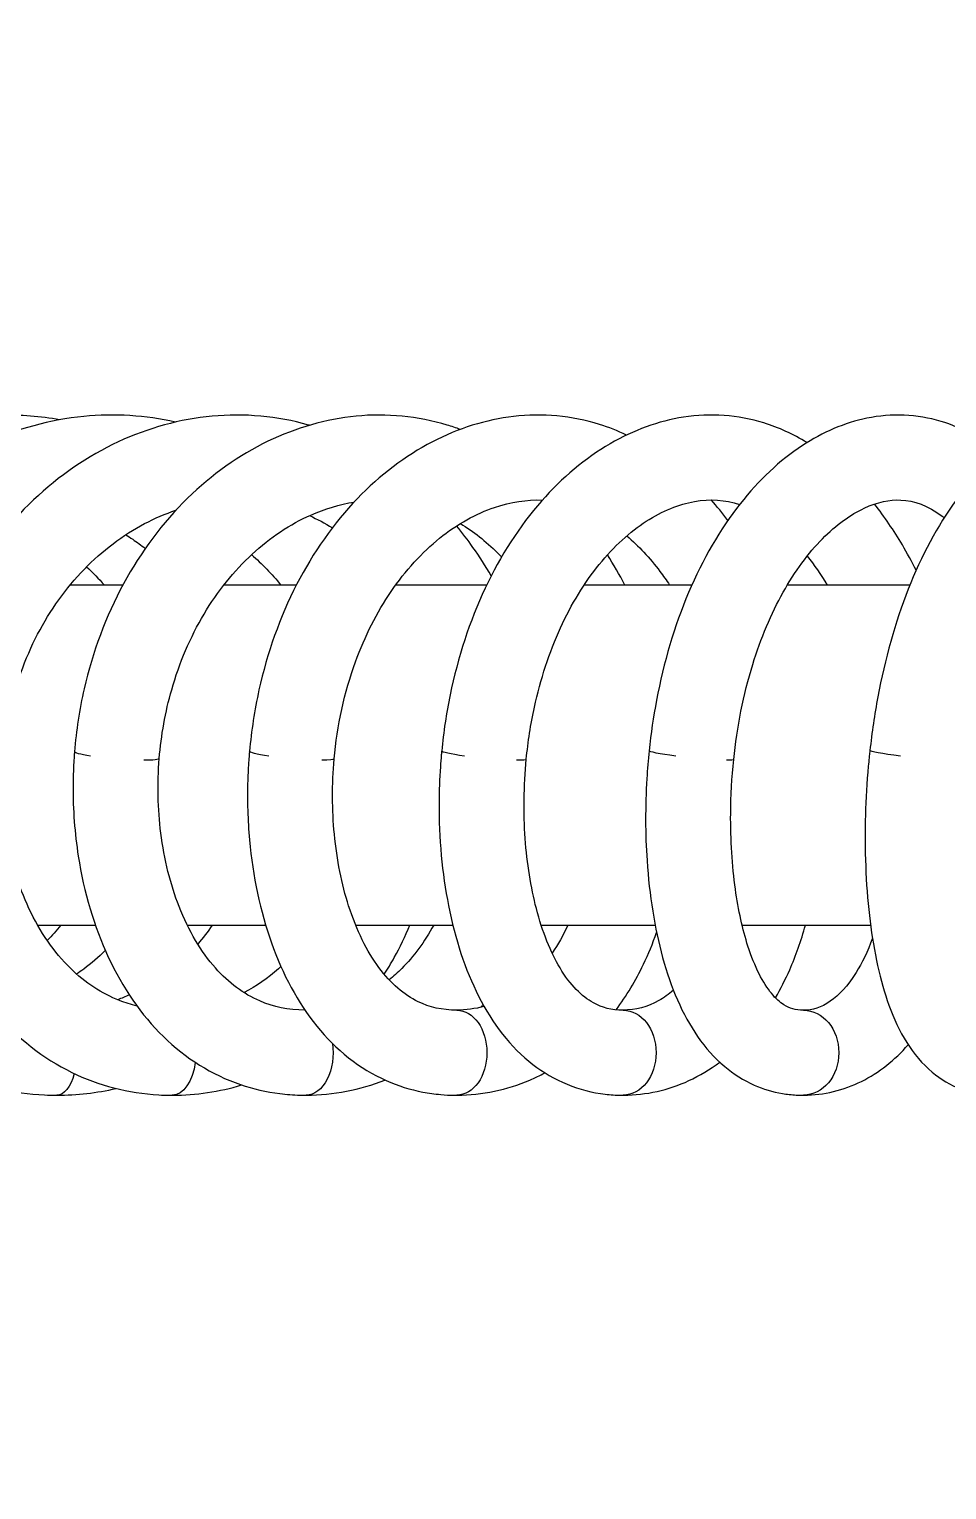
# Model space of a CAD drawing. Header units: metres. Extents: x 231 to 394, y -324 to -29.
# Drawn here: x 272.5669 to 272.5993, y -59.9782 to -59.9266 of the extents above; entities that cross this region are included whole.
import ezdxf

# ---------------------------------------------------------------- set-up
doc = ezdxf.new("R2010")
doc.units = ezdxf.units.M
doc.layers.add('A-PISO', color=30, linetype='Continuous')

msp = doc.modelspace()

# ---------------------------------------------------------------- linework, layer by layer
at = {"color": 8}
for p, q in [((272.5702369160045, -59.9462625072448), (272.5683783425608, -59.9462625072448)), ((272.5763610878864, -59.9462625072448), (272.5738020299902, -59.9462625072448)), ((272.5830753523089, -59.9462625072448), (272.579865814969, -59.9462625072448)), ((272.590314266727, -59.9462625072448), (272.5865145865349, -59.9462625072448)), ((272.5980071985589, -59.9462625072448), (272.5936832151158, -59.9462625072448)), ((272.5672307307938, -59.9582625072448), (272.5692691229992, -59.9582625072448)), ((272.5725120754874, -59.9582625072448), (272.575277475382, -59.9582625072448)), ((272.5784536713412, -59.9582625072448), (272.5818826993745, -59.9582625072448)), ((272.5849996081217, -59.9582625072448), (272.5890199730011, -59.9582625072448)), ((272.592087969815, -59.9582625072448), (272.5966193560662, -59.9582625072448))]:
    msp.add_line(p, q, dxfattribs=at)
at = {"color": 8, "extrusion": (0, 0, -1)}
for centre, major_axis, ratio, start_param, end_param in [((272.570028676151, -59.9522625072448), (-0.001495126623185465, 0.0001208154817977977), 0.0928543450252108, 5.380264116227564, 6.282488229215209), ((272.5762018132774, -59.9522625072448), (-0.001494015541050003, 0.0001338565019006167), 0.084538915300998, 5.281969341757564, 6.282532289982579), ((272.5829804305643, -59.9522625072448), (-0.001492917909141801, 0.0001455888613997557), 0.0754078827423936, 5.183820244187215, 6.283558898517574), ((272.5902991302069, -59.9522625072448), (-0.001491875765364221, 0.0001559060637657168), 0.0655493404602353, 5.085812170973936, 6.284786841633741), ((272.5980873038687, -59.9522625072448), (-0.001490928768269996, 0.0001647161435467577), 0.0550584003328775, 4.987935101093406, 6.285403198589523), ((272.570028676151, -59.9522625072448), (-0.001495126623185465, 0.0001208154817977977), 0.0928543450252108, 3.143061120078002, 4.020615761608354), ((272.5762018132774, -59.9522625072448), (-0.001494015541050003, 0.0001338565019006167), 0.084538915300998, 3.1401353776228, 3.922320987138352), ((272.5829804305643, -59.9522625072448), (-0.001492917909141801, 0.0001455888613997557), 0.0754078827423936, 3.139621487837509, 3.824171889568015), ((272.5902991302069, -59.9522625072448), (-0.001491875765364221, 0.0001559060637657168), 0.0655493404602353, 3.140450669777068, 3.726163816354711)]:
    msp.add_ellipse(centre, major_axis=major_axis, ratio=ratio, start_param=start_param, end_param=end_param, dxfattribs=at)
at = {"color": 8, "extrusion": (-2e-16, -1.777422543183396e-31, -1)}
for centre, ratio, start_param in [((272.5820222111212, -59.9627625072448), 0.7076002624886152, 0.0001332777445974), ((272.5878910087134, -59.9627625072448), 0.7735084662159232, 0.0001522494108431), ((272.5942525130658, -59.9627625072448), 0.8319541221304824, 0.0001764026940435), ((272.5767027404614, -59.9627625072448), 0.6348653709850667, 1.351306219751425), ((272.5719839171863, -59.9627625072448), 0.5560055133142933, 1.801552767447784), ((272.5679112669051, -59.9627625072448), 0.4717815026853006, 2.084978039205215)]:
    msp.add_ellipse(centre, major_axis=(-1.333066907387548e-18, 0.0015), ratio=ratio, start_param=start_param, end_param=3.141592653589794, dxfattribs=at)
at = {"color": 8}
for points, knots in [([(272.5680142073302, -59.94042974132886), (272.5673337368899, -59.94030948661799), (272.5666410633013, -59.94025356645442), (272.5647228532259, -59.94028378719605), (272.5634746396223, -59.94051575721858), (272.5611166870443, -59.94136851228843), (272.5599787132443, -59.94200421487219), (272.5579582763864, -59.94360175434162), (272.5570537292701, -59.94458875326573), (272.5556032160555, -59.94678027578947), (272.555040269696, -59.94801420775621), (272.5544157564823, -59.95023148749131), (272.554256042761, -59.9512125952999), (272.5542071581706, -59.9521876030847)], [1.672749620942316, 1.672749620942316, 1.672749620942316, 1.672749620942316, 1.888691350501314, 1.888691350501314, 2.274319193192537, 2.274319193192537, 2.664170308890615, 2.664170308890615, 3.059208579268331, 3.059208579268331, 3.455978519030865, 3.455978519030865, 3.750308020437433, 3.750308020437433, 3.750308020437433, 3.750308020437433]), ([(272.5720949391513, -59.9405135474184), (272.5710420134735, -59.94027510968372), (272.5699416442716, -59.94020660422416), (272.5676803861908, -59.9404263779521), (272.5664934927462, -59.94075167659016), (272.5642696177728, -59.94177546366576), (272.5632080403974, -59.94249310083201), (272.5613490098337, -59.94423426978835), (272.5605328167034, -59.94528531669755), (272.5592572625539, -59.94757788567767), (272.5587845976629, -59.9488505150566), (272.5583672345495, -59.95081325357096), (272.5582751257964, -59.95149324559329), (272.5582337726697, -59.95217136816646)], [1.621333146126269, 1.621333146126269, 1.621333146126269, 1.621333146126269, 1.970343877004589, 1.970343877004589, 2.352694417271254, 2.352694417271254, 2.74135052439494, 2.74135052439494, 3.136264615506328, 3.136264615506328, 3.533605230898228, 3.533605230898228, 3.738348664578298, 3.738348664578298, 3.738348664578298, 3.738348664578298]), ([(272.5768188747966, -59.94062462734377), (272.5768072602694, -59.94062127611149), (272.5767956412505, -59.9406179488787), (272.5756889169971, -59.94030343701668), (272.5745270333885, -59.94019791869125), (272.5722646246109, -59.94040752589085), (272.5711338279264, -59.94071885164157), (272.5690032165667, -59.94171051349102), (272.5679810670416, -59.94241094485584), (272.5661753034839, -59.94412113844444), (272.5653754642726, -59.94516007545651), (272.564109645481, -59.94743624137772), (272.5636317743019, -59.94870521407221), (272.5631821178312, -59.95070899448899), (272.5630762681541, -59.95143363381163), (272.5630248085005, -59.95215600024863)], [1.567082509054124, 1.567082509054124, 1.567082509054124, 1.567082509054124, 1.571138167435394, 1.571138167435394, 1.953241893562803, 1.953241893562803, 2.330266080839165, 2.330266080839165, 2.715259920863104, 2.715259920863104, 3.109213195803381, 3.109213195803381, 3.507164273857833, 3.507164273857833, 3.725310744272156, 3.725310744272156, 3.725310744272156, 3.725310744272156]), ([(272.5821423428221, -59.94077168880249), (272.5819916763759, -59.9407163532988), (272.581839910971, -59.9406654931108), (272.5806505034224, -59.94030537949036), (272.5795470043416, -59.9401980555626), (272.5774125580196, -59.94040461433368), (272.5763508813885, -59.94070945960361), (272.5743401330937, -59.94168079869025), (272.5733714165646, -59.9423692440025), (272.5716443795934, -59.9440582578272), (272.5708731773795, -59.94509078904351), (272.5696407150037, -59.94736005057518), (272.5691690693649, -59.94862941271081), (272.5687075716593, -59.95065409219745), (272.5685940631604, -59.95139921791208), (272.5685340555393, -59.95214183005837)], [1.508047338445493, 1.508047338445493, 1.508047338445493, 1.508047338445493, 1.563900374743014, 1.563900374743014, 1.943205523202983, 1.943205523202983, 2.31306982950891, 2.31306982950891, 2.693533079583519, 2.693533079583519, 3.086932006137475, 3.086932006137475, 3.485888453998801, 3.485888453998801, 3.710194370652346, 3.710194370652346, 3.710194370652346, 3.710194370652346]), ([(272.5880143779032, -59.94096846396609), (272.587701694819, -59.94082164850374), (272.5873820921175, -59.9406965741934), (272.5860820751399, -59.94029077836314), (272.5850413140261, -59.94019526559335), (272.5830514081864, -59.9404253263554), (272.5820721833717, -59.94073456531254), (272.5802070025608, -59.94170371572744), (272.5793050159407, -59.94238932980611), (272.5776821849356, -59.94407535452235), (272.5769524933488, -59.94511213794787), (272.5757813747633, -59.94739005526312), (272.5753305023278, -59.9486640727314), (272.5748850174342, -59.95067611592909), (272.5747733980359, -59.95140364785875), (272.5747084288273, -59.95212879042528)], [1.443137090585346, 1.443137090585346, 1.443137090585346, 1.443137090585346, 1.568153432071239, 1.568153432071239, 1.944087955425868, 1.944087955425868, 2.304368518767148, 2.304368518767148, 2.679947470955728, 2.679947470955728, 3.073970647572509, 3.073970647572509, 3.473846586790136, 3.473846586790136, 3.692915125056984, 3.692915125056984, 3.692915125056984, 3.692915125056984]), ([(272.5943791308534, -59.94123643124665), (272.5938923090962, -59.94094028254152), (272.5933801080966, -59.94070484717307), (272.5919408404906, -59.94026134427961), (272.590967808474, -59.94019344568405), (272.5891389368035, -59.94047478677913), (272.5882553802935, -59.94079839230975), (272.5865583932318, -59.94178218351951), (272.5857340386622, -59.94247464215152), (272.5842370445731, -59.94417851514677), (272.5835605489521, -59.94523104209862), (272.5824749597554, -59.94753606231576), (272.5820571135816, -59.94882216479549), (272.581652901166, -59.95078569240113), (272.581553009484, -59.95145227348811), (272.5814881912391, -59.9521169421006)], [1.370382855112245, 1.370382855112245, 1.370382855112245, 1.370382855112245, 1.585186124134511, 1.585186124134511, 1.956215530953575, 1.956215530953575, 2.303781918472745, 2.303781918472745, 2.67494153347147, 2.67494153347147, 3.070895442810337, 3.070895442810337, 3.472475504899826, 3.472475504899826, 3.673309095961275, 3.673309095961275, 3.673309095961275, 3.673309095961275]), ([(272.6011760291831, -59.94161253480961), (272.6005458486544, -59.94110127301718), (272.5998464043976, -59.94071016391354), (272.5982621611494, -59.94023327226997), (272.5973592530144, -59.94019806144082), (272.5957058794722, -59.94053696229393), (272.5949302520554, -59.94087211950671), (272.593416841925, -59.94186419937409), (272.5926737520714, -59.94256507334021), (272.5913115530608, -59.9442914609418), (272.590693395831, -59.9453625453294), (272.5897010632802, -59.94770079101858), (272.5893188238503, -59.94900209543513), (272.5889571001322, -59.95091194644219), (272.5888701456428, -59.9515099599495), (272.5888078051584, -59.95210650040605)], [1.285875900715615, 1.285875900715615, 1.285875900715615, 1.285875900715615, 1.604879902398675, 1.604879902398675, 1.969379792717415, 1.969379792717415, 2.299927708011602, 2.299927708011602, 2.667763829354475, 2.667763829354475, 3.066938906012575, 3.066938906012575, 3.470997522776501, 3.470997522776501, 3.65127254809956, 3.65127254809956, 3.65127254809956, 3.65127254809956]), ([(272.6083370294718, -59.94216936904073), (272.6076750821762, -59.94141174021256), (272.6068839771481, -59.94081381543641), (272.6052077480659, -59.94023183579088), (272.6043500795397, -59.94019442567799), (272.6028642195552, -59.94054464217672), (272.6022063973017, -59.9408592702035), (272.6008853412893, -59.9417927014359), (272.6002226149246, -59.9424710267851), (272.5989835179587, -59.94416533008217), (272.598411992865, -59.94523617004803), (272.5974864300567, -59.94757868493222), (272.5971235826542, -59.94888424610118), (272.5967592404158, -59.95083406909302), (272.5966663384566, -59.95146680184827), (272.5965966445444, -59.95209763658448)], [1.180470601640332, 1.180470601640332, 1.180470601640332, 1.180470601640332, 1.592913228804023, 1.592913228804023, 1.957296968095464, 1.957296968095464, 2.263021448095086, 2.263021448095086, 2.625022960631839, 2.625022960631839, 3.029169720969368, 3.029169720969368, 3.436031602867962, 3.436031602867962, 3.626692352106573, 3.626692352106573, 3.626692352106573, 3.626692352106573]), ([(272.5715240269777, -59.95238354604046), (272.5715899430936, -59.95156781590455), (272.5717367509417, -59.95074261785062), (272.5722311986376, -59.94901023388883), (272.5726210005107, -59.94809688263617), (272.5735814017521, -59.94648334036703), (272.5741625212473, -59.94576089136478), (272.5754384511633, -59.94458173382968), (272.5761492489074, -59.94411164270608), (272.5773733781275, -59.94356872693186), (272.5778889469098, -59.94341503859005), (272.5783990443073, -59.94333234610811)], [0, 0, 0, 0, 0.246834566296372, 0.246834566296372, 0.5424971345533002, 0.5424971345533002, 0.8357863644853575, 0.8357863644853575, 1.130827429313928, 1.130827429313928, 1.337286263399567, 1.337286263399567, 1.337286263399567, 1.337286263399567]), ([(272.5776960382622, -59.95239619697688), (272.5778001185365, -59.95123452469243), (272.5780552968428, -59.95004780851393), (272.5787754245741, -59.94807137905521), (272.5792060379341, -59.94722284096538), (272.5802099400355, -59.94575091145369), (272.5807974471752, -59.94510947837598), (272.5820375156542, -59.94410966826455), (272.5827051471728, -59.94374047599375), (272.5839271652457, -59.94332724169727), (272.5844941961058, -59.94324321402987), (272.5850413469175, -59.94326321672882)], [0, 0, 0, 0, 0.3514199350179072, 0.3514199350179072, 0.6437202599930552, 0.6437202599930552, 0.937240004088798, 0.937240004088798, 1.232542927399672, 1.232542927399672, 1.491878088346331, 1.491878088346331, 1.491878088346331, 1.491878088346331]), ([(272.5844732759531, -59.95240786501434), (272.5845331768134, -59.95179362170538), (272.5846287855676, -59.95117536186035), (272.5849722819166, -59.94959386998956), (272.5852851597797, -59.94863491610685), (272.5860623484334, -59.94693607254188), (272.5865320563353, -59.9461695549023), (272.5875612349193, -59.94490146520542), (272.5881344746173, -59.94438183094081), (272.5892810735448, -59.94363866817801), (272.5898644704828, -59.94340819072579), (272.5909592595387, -59.94321604226261), (272.5914812449083, -59.94325007829681), (272.5920014503354, -59.94341718648896)], [0, 0, 0, 0, 0.1857737903597736, 0.1857737903597736, 0.4872206394229494, 0.4872206394229494, 0.7812331621957816, 0.7812331621957816, 1.074049632195704, 1.074049632195704, 1.36901303112955, 1.36901303112955, 1.672030764033429, 1.672030764033429, 1.672030764033429, 1.672030764033429]), ([(272.5917906772299, -59.95241826605799), (272.5919093641875, -59.95128254342465), (272.5921361208629, -59.95012466341849), (272.5927469934379, -59.94814419170344), (272.5931145826776, -59.94727148072933), (272.59394972215, -59.94577715067479), (272.5944267141694, -59.9451327649442), (272.5954068704282, -59.94413547339389), (272.5959238951988, -59.94376807628045), (272.5968688723153, -59.94332776690267), (272.5972957699941, -59.94324539505545), (272.5981583407101, -59.94328287356518), (272.598635660781, -59.94345076687551), (272.5991677504119, -59.94384786480637), (272.5991927300357, -59.94386698733184), (272.5992177655322, -59.94388663593637)], [0, 0, 0, 0, 0.3434275681167267, 0.3434275681167267, 0.6416994827696306, 0.6416994827696306, 0.9349632304946888, 0.9349632304946888, 1.226192189975585, 1.226192189975585, 1.517675004028528, 1.517675004028528, 1.870552497711514, 1.870552497711514, 1.887887330094186, 1.887887330094186, 1.887887330094186, 1.887887330094186]), ([(272.5660164388113, -59.95236989703292), (272.5660541012929, -59.9518412098997), (272.5661284126502, -59.95130952558799), (272.5664446286483, -59.94981821061725), (272.5667829302786, -59.94886337613884), (272.5676745125813, -59.94715021994177), (272.568235335856, -59.94636716957145), (272.5695106531216, -59.94504838976169), (272.5702422235505, -59.94449752925989), (272.5713657630344, -59.94390548288853), (272.5717376494686, -59.94374638125881), (272.5721138509432, -59.9436199089469)], [0, 0, 0, 0, 0.1600359651229029, 0.1600359651229029, 0.4573415457126693, 0.4573415457126693, 0.7502540108569264, 0.7502540108569264, 1.045287930986235, 1.045287930986235, 1.184931631204284, 1.184931631204284, 1.184931631204284, 1.184931631204284]), ([(272.5982289015413, -59.94574130165787), (272.5980735028065, -59.9454332529733), (272.5979106687791, -59.9451344657552), (272.5974381302536, -59.94433352908717), (272.5971096757852, -59.94384929769324), (272.59675799455, -59.94340275295308)], [0.672605111458796, 0.672605111458796, 0.672605111458796, 0.672605111458796, 0.782588125161434, 0.782588125161434, 0.9789212687802038, 0.9789212687802038, 0.9789212687802038, 0.9789212687802038]), ([(272.5832366343266, -59.94593790372565), (272.5830343652825, -59.9455904458882), (272.5828189832309, -59.94525406840205), (272.5824087257843, -59.94467200728933), (272.582216816276, -59.94441976733303), (272.5820167407564, -59.94417598626242)], [0.65414947144401, 0.65414947144401, 0.65414947144401, 0.65414947144401, 0.7765934316558659, 0.7765934316558659, 0.8751080634158558, 0.8751080634158558, 0.8751080634158558, 0.8751080634158558]), ([(272.5821500980907, -59.94409205992022), (272.582603865817, -59.94436974602526), (272.5830436118521, -59.94471592839841), (272.5835042435345, -59.94517034340315), (272.5835531109237, -59.94521979886298), (272.5836016543032, -59.94527017239461)], [1.867338501208936, 1.867338501208936, 1.867338501208936, 1.867338501208936, 2.071209563801063, 2.071209563801063, 2.095571038879653, 2.095571038879653, 2.095571038879653, 2.095571038879653]), ([(272.5703421988093, -59.94448751705326), (272.5704248250204, -59.94453934533941), (272.5705066216033, -59.94459267887555), (272.5707378200913, -59.94474930154729), (272.5708858129904, -59.9448567294728), (272.5710311189056, -59.94496937142028)], [1.916476209074085, 1.916476209074085, 1.916476209074085, 1.916476209074085, 1.947664094809091, 1.947664094809091, 2.00560121581255, 2.00560121581255, 2.00560121581255, 2.00560121581255]), ([(272.5880221518179, -59.94452617810291), (272.5884306825499, -59.94487835272681), (272.5888250521046, -59.9453022910366), (272.5893055737937, -59.9459371912453), (272.5894190616951, -59.94609690426634), (272.5895297945672, -59.9462625072448)], [1.981958409762878, 1.981958409762878, 1.981958409762878, 1.981958409762878, 2.193376957280428, 2.193376957280428, 2.260516510137497, 2.260516510137497, 2.260516510137497, 2.260516510137497]), ([(272.5685335150853, -59.95214228989687), (272.5685310140091, -59.9521732245874), (272.5685286188459, -59.95220404536769), (272.5685193305148, -59.95232801243203), (272.5685131777623, -59.95242110850146), (272.5684918389711, -59.95279350467974), (272.5684832151912, -59.95307276556731), (272.5684779007893, -59.95418935939676), (272.5685406872032, -59.95502368013558), (272.5688643650153, -59.95709681585943), (272.5692247580669, -59.95831539901936), (272.5702280527934, -59.96046541244326), (272.5708844296945, -59.96142754397024), (272.5724484154235, -59.96295542747863), (272.5733797088922, -59.9635443873877), (272.5748365490421, -59.96404111760057), (272.5753041655898, -59.96414828239227), (272.5760143316086, -59.96423682857179), (272.5762502189958, -59.96425465838956), (272.5765325189737, -59.96426252906225), (272.5765771378271, -59.96426337871677), (272.5766385810951, -59.96426400849297), (272.576655347794, -59.96426412518185), (272.5766784149122, -59.96426420996899), (272.5766847072645, -59.9642642253549), (272.5766933610599, -59.96426423587408), (272.5766957213712, -59.96426423765514), (272.5766989670536, -59.9642642386085), (272.5766998522657, -59.96426423871555), (272.5767007375039, -59.96426423866965)], [4.94373031833e-05, 4.94373031833e-05, 4.94373031833e-05, 4.94373031833e-05, 0.009375465306504998, 0.009375465306504998, 0.0374932469146907, 0.0374932469146907, 0.1218894546653762, 0.1218894546653762, 0.3762590628322485, 0.3762590628322485, 0.7783475343279208, 0.7783475343279208, 1.180608876229542, 1.180608876229542, 1.577361554018667, 1.577361554018667, 1.754178721710053, 1.754178721710053, 1.84053667903359, 1.84053667903359, 1.85671646670857, 1.85671646670857, 1.862783743086698, 1.862783743086698, 1.865058964137078, 1.865058964137078, 1.865912171630664, 1.865912171630664, 1.866232124419656, 1.866232124419656, 1.866232124419656, 1.866232124419656]), ([(272.5747077950494, -59.9521305526943), (272.5747054974386, -59.95215627833712), (272.5747032564421, -59.95218193407675), (272.5746943685804, -59.95228642711378), (272.574688203408, -59.95236523152898), (272.5746656809525, -59.95268045720017), (272.5746536096682, -59.95291685612671), (272.5746243463965, -59.95386217093859), (272.5746457460039, -59.9545693276678), (272.5748247656583, -59.95653853520621), (272.5750874261563, -59.95777795250629), (272.5758751231801, -59.95999229530417), (272.5764112362254, -59.96099780421802), (272.577752284313, -59.96265542525943), (272.5785914336976, -59.96333069029686), (272.5799459646103, -59.96393065537905), (272.5803789346225, -59.9640661319242), (272.5810312089069, -59.96419186009751), (272.581242401054, -59.96422123584535), (272.5816153753853, -59.96425382335693), (272.5817764652867, -59.96426176470954), (272.5819536380894, -59.96426393377732), (272.5819688270781, -59.96426406736566), (272.5819954224038, -59.96426420981495), (272.582006825145, -59.96426424150896), (272.5820187672399, -59.96426424398938), (272.5820193019698, -59.96426424403602), (272.5820198868417, -59.96426424401654), (272.5820199369737, -59.96426424401431), (272.582020019524, -59.9642642440097), (272.5820200519422, -59.96426424400765), (272.5820200843605, -59.96426424400536)], [0.0001765230502134, 0.0001765230502134, 0.0001765230502134, 0.0001765230502134, 0.0079380536352334, 0.0079380536352334, 0.0317438104846798, 0.0317438104846798, 0.103187304755731, 0.103187304755731, 0.3182375257609466, 0.3182375257609466, 0.7186745129261592, 0.7186745129261592, 1.120632425053487, 1.120632425053487, 1.525750673118329, 1.525750673118329, 1.702319623494215, 1.702319623494215, 1.785117645379069, 1.785117645379069, 1.847194318391783, 1.847194318391783, 1.853011537192303, 1.853011537192303, 1.857374444201705, 1.857374444201705, 1.857578955042895, 1.857578955042895, 1.857598127934168, 1.857598127934168, 1.85761052619704, 1.85761052619704, 1.85761052619704, 1.85761052619704]), ([(272.5814875692483, -59.95211905750291), (272.5814830939049, -59.95216504375215), (272.5814787788087, -59.95221097917533), (272.5814619858897, -59.95239691697711), (272.5814508558724, -59.95253689781067), (272.5814123150483, -59.95309680662839), (272.5813969395077, -59.95351648228376), (272.5813880969778, -59.95519311723088), (272.5815036392509, -59.95643692258668), (272.5819622661219, -59.95874572271147), (272.5823166905457, -59.95983289102497), (272.5832809199738, -59.9617356620339), (272.5839177050376, -59.96257179471086), (272.5854413456796, -59.96374848212708), (272.5863365297079, -59.96412081925194), (272.5874482943241, -59.96425009991518), (272.5876378443065, -59.96426190072319), (272.5878463806047, -59.96426412175834), (272.5878642546818, -59.96426422645398), (272.5878838162495, -59.96426424767954), (272.5878854930419, -59.96426424874927), (272.5878874843464, -59.96426424912969), (272.5878877987662, -59.96426424916341), (272.5878882214237, -59.96426424917333), (272.5878883296584, -59.96426424917275), (272.587888492011, -59.96426424916719), (272.5878885461287, -59.96426424916456), (272.5878886273053, -59.96426424915945), (272.5878886543642, -59.96426424915754), (272.5878886814231, -59.96426424915545)], [0.0002108634241278, 0.0002108634241278, 0.0002108634241278, 0.0002108634241278, 0.0140982768651141, 0.0140982768651141, 0.0563936501164063, 0.0563936501164063, 0.1834298582898022, 0.1834298582898022, 0.5687186754794304, 0.5687186754794304, 0.965559023423244, 0.965559023423244, 1.377015005225274, 1.377015005225274, 1.759890729887206, 1.759890729887206, 1.837601510374769, 1.837601510374769, 1.844881613803774, 1.844881613803774, 1.84556411932998, 1.84556411932998, 1.845692089109485, 1.845692089109485, 1.845736140313553, 1.845736140313553, 1.845758165915587, 1.845758165915587, 1.845769178716604, 1.845769178716604, 1.845769178716604, 1.845769178716604]), ([(272.5888072914722, -59.95210825445916), (272.5887731738965, -59.95243470721773), (272.5887462650086, -59.95276141151242), (272.5886661226824, -59.95407101542221), (272.5886699181334, -59.95505214970833), (272.5888150784635, -59.9572071248064), (272.5890000254963, -59.95837128304241), (272.5895754714902, -59.96046351861756), (272.5899762721941, -59.96141222721616), (272.590794056034, -59.96259060196774), (272.5911110104414, -59.96294883486023), (272.5917873657726, -59.96351543796879), (272.5921397384595, -59.96373876486945), (272.5928327582303, -59.9640446486133), (272.5931677124136, -59.96414485190153), (272.5936711036856, -59.96423027802837), (272.5938354673296, -59.96424845402012), (272.594062414089, -59.96426086997097), (272.594124407649, -59.96426297514326), (272.5941981279765, -59.96426398257213), (272.5942097704689, -59.96426409746761), (272.594230150278, -59.96426422153528), (272.5942388862691, -59.96426424995771), (272.5942480335361, -59.96426425387475), (272.5942484431183, -59.96426425399591), (272.5942492078491, -59.96426425412088), (272.5942495629968, -59.96426425413816), (272.5942499625411, -59.96426425411174), (272.5942500069349, -59.96426425410817), (272.5942500513289, -59.96426425410395)], [0.0001726778359314, 0.0001726778359314, 0.0001726778359314, 0.0001726778359314, 0.0988164449734181, 0.0988164449734181, 0.3972437819971837, 0.3972437819971837, 0.7883802152480588, 0.7883802152480588, 1.191804715160416, 1.191804715160416, 1.398232366526722, 1.398232366526722, 1.577835637037599, 1.577835637037599, 1.728752880050534, 1.728752880050534, 1.800775707148588, 1.800775707148588, 1.82776686554487, 1.82776686554487, 1.832827234118063, 1.832827234118063, 1.836622505000006, 1.836622505000006, 1.836800407994004, 1.836800407994004, 1.836954664601663, 1.836954664601663, 1.836973946677558, 1.836973946677558, 1.836973946677558, 1.836973946677558]), ([(272.5965963498965, -59.95209814532072), (272.5965892674841, -59.95216206369496), (272.5965824620809, -59.95222590334808), (272.5965560320849, -59.95248179958917), (272.5965382810994, -59.95267381447583), (272.5964752960404, -59.95344174072472), (272.5964461329161, -59.95401661766019), (272.5964081865526, -59.95582328882791), (272.5964663357651, -59.95703393651655), (272.5967378332085, -59.95922087948767), (272.596954283182, -59.9602220842665), (272.5976123008567, -59.9620313614439), (272.5980881795875, -59.96285697138946), (272.5990970204966, -59.96369983858357), (272.5994401272145, -59.96390458584761), (272.6000402280362, -59.96412916854822), (272.6002802857151, -59.96419026257983), (272.6006327170739, -59.9642413051567), (272.6007431106684, -59.96425200133437), (272.600899544954, -59.96426004479599), (272.6009455045943, -59.96426154289674), (272.6010086973509, -59.96426244128204), (272.6010259316018, -59.96426256755663), (272.6010435687901, -59.96426257637496), (272.6010439726909, -59.96426257651228), (272.601044712655, -59.96426257664547), (272.6010450487172, -59.96426257666123), (272.6010454277287, -59.96426257662857), (272.6010454706732, -59.96426257662414), (272.6010455136178, -59.96426257661898)], [3.92446859102e-05, 3.92446859102e-05, 3.92446859102e-05, 3.92446859102e-05, 0.0193450315544079, 0.0193450315544079, 0.0773884114755085, 0.0773884114755085, 0.2519389436074934, 0.2519389436074934, 0.6366991112446339, 0.6366991112446339, 1.024378099284974, 1.024378099284974, 1.450161333733168, 1.450161333733168, 1.631231663035899, 1.631231663035899, 1.742907050171529, 1.742907050171529, 1.793353366170499, 1.793353366170499, 1.81431797329481, 1.81431797329481, 1.822179209773404, 1.822179209773404, 1.822363455699008, 1.822363455699008, 1.822516756812689, 1.822516756812689, 1.822536346450618, 1.822536346450618, 1.822536346450618, 1.822536346450618]), ([(272.5582334068852, -59.95217268651193), (272.5581395966781, -59.95371127190526), (272.5583098911681, -59.95527685920736), (272.5590629197992, -59.9579241870245), (272.5595897038596, -59.95907726941209), (272.5609403227241, -59.96108609334743), (272.5617853772842, -59.96196731959682), (272.5636765486472, -59.96330027095774), (272.5647426414587, -59.96378012447337), (272.5663858902281, -59.96415603076321), (272.5669274417279, -59.96422928725278), (272.5676113455553, -59.96426054662929), (272.5677471784616, -59.96426382391322), (272.5678898183016, -59.9642642095008), (272.5678962049139, -59.96426422037624), (272.5679047544141, -59.96426422638477), (272.5679069164386, -59.96426422717258), (272.5679092137081, -59.96426422723236), (272.567909348842, -59.96426422723301), (272.5679095515436, -59.96426422722971), (272.5679096191109, -59.96426422722789), (272.5679096866783, -59.96426422722537)], [0.0001651415692129, 0.0001651415692129, 0.0001651415692129, 0.0001651415692129, 0.4645104966118824, 0.4645104966118824, 0.8603063384343945, 0.8603063384343945, 1.259096790453914, 1.259096790453914, 1.647337113208257, 1.647337113208257, 1.829692842253189, 1.829692842253189, 1.874651910985264, 1.874651910985264, 1.876758939920516, 1.876758939920516, 1.877472074748992, 1.877472074748992, 1.877516645673479, 1.877516645673479, 1.877538931135723, 1.877538931135723, 1.877538931135723, 1.877538931135723]), ([(272.5630243476795, -59.95215588819425), (272.5630199648682, -59.95221726260853), (272.5630159985346, -59.95227846689249), (272.5630016045783, -59.95252362393622), (272.5629942630356, -59.9527075097168), (272.5629786170927, -59.95344304778554), (272.5629979940441, -59.95399419249834), (272.5631676029918, -59.95584975287089), (272.5634692521327, -59.95713612898209), (272.5643838304916, -59.95943996603614), (272.5650055922181, -59.96049129954054), (272.5665163240677, -59.96224172332202), (272.5674300582291, -59.96296362295081), (272.5693830394432, -59.96391987273574), (272.5704354254103, -59.96419232742424), (272.5716394856682, -59.964258372995), (272.5717661153485, -59.96426247955878), (272.5719170298187, -59.96426402428042), (272.5719408718643, -59.96426416959451), (272.5719692037285, -59.9642642251696), (272.5719736777389, -59.9642642304813), (272.5719789913123, -59.96426423267662), (272.5719798303178, -59.96426423290151), (272.5719810055751, -59.96426423304598), (272.5719813418099, -59.96426423306776), (272.5719818461669, -59.96426423307111), (272.5719820142867, -59.96426423306733), (272.5719821824074, -59.96426423305867)], [0, 0, 0, 0, 0.0185075738415315, 0.0185075738415315, 0.074036192520276, 0.074036192520276, 0.2409531332964859, 0.2409531332964859, 0.6449073292824397, 0.6449073292824397, 1.044532725055093, 1.044532725055093, 1.443912787503939, 1.443912787503939, 1.818457222223709, 1.818457222223709, 1.862248426850288, 1.862248426850288, 1.870457722166186, 1.870457722166186, 1.87199695473528, 1.87199695473528, 1.872285560774001, 1.872285560774001, 1.872401216865081, 1.872401216865081, 1.872459044910573, 1.872459044910573, 1.872459044910573, 1.872459044910573]), ([(272.5707400396697, -59.96111711583585), (272.5705291829207, -59.9610658188115), (272.5703245896586, -59.96100136629282), (272.5694936794332, -59.96067768874304), (272.5689082925609, -59.96029464719982), (272.5678177658753, -59.95922844614559), (272.567314691559, -59.95850440927611), (272.5665584136842, -59.95688449675166), (272.5662838606797, -59.95597893362812), (272.5659943333753, -59.95417801010175), (272.5659524874353, -59.95327163888296), (272.5660164121282, -59.95237152137917)], [0.1707995482056972, 0.1707995482056972, 0.1707995482056972, 0.1707995482056972, 0.2624746881531505, 0.2624746881531505, 0.555989712110168, 0.555989712110168, 0.8778922218860872, 0.8778922218860872, 1.181339401407112, 1.181339401407112, 1.453663172881235, 1.453663172881235, 1.453663172881235, 1.453663172881235]), ([(272.5766635883441, -59.96126231566592), (272.5760782467867, -59.96125740767157), (272.5755524874069, -59.96114539169702), (272.574503508596, -59.96069428673807), (272.5739742850995, -59.96030442506014), (272.5730034648648, -59.95920806061859), (272.5725589694959, -59.95846250409646), (272.5719200911091, -59.95682841940686), (272.5716975923939, -59.9559400846255), (272.5714739422578, -59.95416862590763), (272.5714520827771, -59.95327291129115), (272.5715236596544, -59.95238446212721)], [0.0057846492534486, 0.0057846492534486, 0.0057846492534486, 0.0057846492534486, 0.2650273145888819, 0.2650273145888819, 0.5718669324930679, 0.5718669324930679, 0.899805355544601, 0.899805355544601, 1.195842075913118, 1.195842075913118, 1.464721155562485, 1.464721155562485, 1.464721155562485, 1.464721155562485]), ([(272.5820223525836, -59.96126247989431), (272.5815037697274, -59.96126242496744), (272.5810648230884, -59.96115939955289), (272.5801634898258, -59.96072405071604), (272.5796931715935, -59.96032609491608), (272.5788558488468, -59.95919355942787), (272.5784819843624, -59.95844114986047), (272.5779631655407, -59.9568193304524), (272.5777887774188, -59.95595491080798), (272.5776205008191, -59.95420072872422), (272.5776157763222, -59.95329359432765), (272.577695998681, -59.95239664917215)], [0, 0, 0, 0, 0.2674065980796386, 0.2674065980796386, 0.5928930056734383, 0.5928930056734383, 0.9189773429445051, 0.9189773429445051, 1.206278731974876, 1.206278731974876, 1.478043296810531, 1.478043296810531, 1.478043296810531, 1.478043296810531]), ([(272.5878911853647, -59.96126247993852), (272.5874722892683, -59.96126242949915), (272.5871528407378, -59.96117662628993), (272.5864353029852, -59.96078157925815), (272.5860286721973, -59.96038159878325), (272.5853358410629, -59.95922219310214), (272.5850420658625, -59.95849618664133), (272.5846344615724, -59.95692775221527), (272.5844988237315, -59.95608352597831), (272.584372034966, -59.95430826157135), (272.5843820768549, -59.95335148109531), (272.5844738973782, -59.95240849469699)], [0, 0, 0, 0, 0.2681786310110681, 0.2681786310110681, 0.6144599827823051, 0.6144599827823051, 0.9264223728316108, 0.9264223728316108, 1.207971120520602, 1.207971120520602, 1.493923722596819, 1.493923722596819, 1.493923722596819, 1.493923722596819]), ([(272.5942527332069, -59.96126247998564), (272.5939551645103, -59.96126243827984), (272.5937734797996, -59.96120499533806), (272.5934238269473, -59.96098503040547), (272.5932760300717, -59.96085637992468), (272.5928348126899, -59.96031669508181), (272.5925305951017, -59.9597356079776), (272.592107315851, -59.95842226640637), (272.5919546156694, -59.95773624647813), (272.5917352123221, -59.95616860268525), (272.5916764664354, -59.95525494725958), (272.5916903047642, -59.95369677140489), (272.5917255569588, -59.95305551135328), (272.5917920083705, -59.95241879220202)], [0, 0, 0, 0, 0.2634981293323815, 0.2634981293323815, 0.4406300999001873, 0.4406300999001873, 0.770258789418589, 0.770258789418589, 1.031598350077032, 1.031598350077032, 1.321594179085175, 1.321594179085175, 1.514438554958575, 1.514438554958575, 1.514438554958575, 1.514438554958575]), ([(272.5794614039227, -59.95999767965876), (272.5795854256389, -59.959804893182), (272.5797035295219, -59.95960748184848), (272.5800183695154, -59.95904014259379), (272.5802024534651, -59.95865768931041), (272.5803663719597, -59.9582625072448)], [1.020103274213983, 1.020103274213983, 1.020103274213983, 1.020103274213983, 1.095172293665492, 1.095172293665492, 1.231493526730019, 1.231493526730019, 1.231493526730019, 1.231493526730019]), ([(272.5812056499498, -59.9582625072448), (272.5808848856027, -59.95885126806549), (272.580501424733, -59.95937010397384), (272.5799363192125, -59.95993748503844), (272.5797881057424, -59.9600711165277), (272.5796356819253, -59.96019438562536)], [0.6512167392935898, 0.6512167392935898, 0.6512167392935898, 0.6512167392935898, 0.8943036420109217, 0.8943036420109217, 0.9767587854636188, 0.9767587854636188, 0.9767587854636188, 0.9767587854636188]), ([(272.5932628923165, -59.96082588535591), (272.5934465971725, -59.96051049563358), (272.5936148113589, -59.9601790966701), (272.5939842522535, -59.95934036536306), (272.5941707471165, -59.95881314784061), (272.594324146062, -59.9582625072448)], [0.8783735832569242, 0.8783735832569242, 0.8783735832569242, 0.8783735832569242, 1.011134931944976, 1.011134931944976, 1.201748556204343, 1.201748556204343, 1.201748556204343, 1.201748556204343]), ([(272.5876433822876, -59.96125054685656), (272.5880078856747, -59.96075890990361), (272.588331302567, -59.96021887982437), (272.5887790858047, -59.95928521387224), (272.588934275868, -59.95890928687426), (272.5890714642817, -59.95852038378383)], [0.8294954342078519, 0.8294954342078519, 0.8294954342078519, 0.8294954342078519, 1.047168032961447, 1.047168032961447, 1.183351475941672, 1.183351475941672, 1.183351475941672, 1.183351475941672]), ([(272.5966858314265, -59.9587241503461), (272.5965169766631, -59.9591892359789), (272.5963200528002, -59.95960084191604), (272.5958172369802, -59.96040966113291), (272.5954972130124, -59.96074408103352), (272.5948697583417, -59.96117685477233), (272.5945919163814, -59.96126246106705), (272.5942441814846, -59.9612624611168)], [0.7034732254297374, 0.7034732254297374, 0.7034732254297374, 0.7034732254297374, 0.9040362115367364, 0.9040362115367364, 1.184053034273415, 1.184053034273415, 1.493287254922676, 1.493287254922676, 1.493287254922676, 1.493287254922676]), ([(272.56961977271, -59.95915504260893), (272.5693793073965, -59.95939246118536), (272.5691250598269, -59.95961229639165), (272.568777547405, -59.95987354122423), (272.5686941700754, -59.95993348499653), (272.5686095745485, -59.9599916295028)], [0.7887022029182307, 0.7887022029182307, 0.7887022029182307, 0.7887022029182307, 0.901345269314187, 0.901345269314187, 0.9361708905385604, 0.9361708905385604, 0.9361708905385604, 0.9361708905385604]), ([(272.5758159500846, -59.95972428882339), (272.5757888034514, -59.95974940915092), (272.5757615085956, -59.95977421961392), (272.5753559790897, -59.9601362574308), (272.5749453633744, -59.9604198066318), (272.5745137029207, -59.96064388905263)], [0.883322136712472, 0.883322136712472, 0.883322136712472, 0.883322136712472, 0.8973233209736227, 0.8973233209736227, 1.090255593972915, 1.090255593972915, 1.090255593972915, 1.090255593972915]), ([(272.5896658425368, -59.96056024983478), (272.5894961539714, -59.96070572407621), (272.5893238730482, -59.96082679175794), (272.5887459241875, -59.96115312647207), (272.588341456806, -59.96126172112852), (272.5878786762161, -59.96126178929867)], [1.059878697439045, 1.059878697439045, 1.059878697439045, 1.059878697439045, 1.183297045617949, 1.183297045617949, 1.476395655910256, 1.476395655910256, 1.476395655910256, 1.476395655910256]), ([(272.5942681501782, -59.96426238948145), (272.5949722906702, -59.9642587403051), (272.5956740669399, -59.96408859592211), (272.5969157077034, -59.96346814151698), (272.5974718210749, -59.96302291288121), (272.5979486652338, -59.9624823558953)], [0.0033478614328856, 0.0033478614328856, 0.0033478614328856, 0.0033478614328856, 0.3056180108468241, 0.3056180108468241, 0.6017216314400229, 0.6017216314400229, 0.6017216314400229, 0.6017216314400229]), ([(272.5820345618109, -59.96426240569013), (272.5829180594728, -59.96425988962849), (272.5837940554547, -59.96407703402422), (272.5847777822623, -59.96365282820886), (272.5849534282215, -59.96356759463576), (272.5851258510904, -59.96347452845551)], [0.0024031526958481, 0.0024031526958481, 0.0024031526958481, 0.0024031526958481, 0.3383054330457537, 0.3383054330457537, 0.4127017052717357, 0.4127017052717357, 0.4127017052717357, 0.4127017052717357]), ([(272.5879057174929, -59.96426238670809), (272.5887026148627, -59.96425924891825), (272.5894936813522, -59.96408170508695), (272.5905918993919, -59.96357293622255), (272.5909546119142, -59.96335345640394), (272.5912962413311, -59.96309643756067)], [0.0029532033927146, 0.0029532033927146, 0.0029532033927146, 0.0029532033927146, 0.3245855772704196, 0.3245855772704196, 0.4939800067459363, 0.4939800067459363, 0.4939800067459363, 0.4939800067459363])]:
    msp.add_open_spline(points, degree=3, knots=knots, dxfattribs=at)
for points in [[(272.5915868093027, -59.94398020533138), (272.5913974541627, -59.94373000988604), (272.5912007215514, -59.94348930471251), (272.5909971994137, -59.9432594011704)], [(272.572101241758, -59.94362416069896), (272.5721034522348, -59.94362489941717), (272.5721056624701, -59.94362563924991), (272.5721078724629, -59.94362638019675)], [(272.5768250613486, -59.94381210785797), (272.5770997363215, -59.94393495257523), (272.5773696704057, -59.94407791454228), (272.5776328335661, -59.94424004026737)], [(272.5747810410051, -59.94518933007722), (272.5751488618797, -59.94551313549329), (272.5754968639126, -59.94587344499789), (272.5758174507634, -59.9462625072448)], [(272.5879504351439, -59.9462625072448), (272.5877581071244, -59.94589585351512), (272.5875525980549, -59.94554020692242), (272.5873350753764, -59.94519861429414)], [(272.5943847656608, -59.94523994454796), (272.594628993268, -59.9455490823365), (272.5948660858411, -59.94589253720773), (272.595090290318, -59.9462625072448)], [(272.5689610314887, -59.94561808788033), (272.5691785642961, -59.94582184674512), (272.5693876173334, -59.94603723108838), (272.5695867694513, -59.9462625072448)], [(272.5680467064942, -59.9582625072448), (272.5678960741868, -59.95845110245121), (272.5677372084959, -59.95863298202286), (272.5675709831044, -59.95880724428122)], [(272.5733941624517, -59.9582625072448), (272.5732338244091, -59.95849607104497), (272.5730619913535, -59.95871898056065), (272.5728802183071, -59.95892961808775)], [(272.5859419802297, -59.9582625072448), (272.5857757988841, -59.95861918435266), (272.5855887649557, -59.95894994108789), (272.5853865437754, -59.95924880233071)], [(272.570469921093, -59.96072810726738), (272.5703320681031, -59.96078851697119), (272.5701924379957, -59.96084393262385), (272.5700513442185, -59.96089418841199)], [(272.5829831959592, -59.96112804183591), (272.5826722920403, -59.96121688604528), (272.5823497075528, -59.96126173941593), (272.582010953591, -59.96126178396479)], [(272.5828755384026, -59.96115692779738), (272.5828998169241, -59.96112643971041), (272.582923936191, -59.96109576873847), (272.5829478942433, -59.96106491816663)], [(272.5719925020902, -59.96426242777485), (272.5728206178075, -59.96426113641451), (272.5736446784467, -59.96413879327888), (272.5744306531054, -59.96390256198612)], [(272.5767118456615, -59.9642624386795), (272.5776649340357, -59.96426057521941), (272.5786105518429, -59.96407750808292), (272.579487213546, -59.96372721052846)], [(272.5679182164763, -59.96426243491397), (272.5686213666543, -59.96426162587303), (272.5693228647085, -59.96418189809449), (272.5700041392531, -59.96402691572863)]]:
    msp.add_open_spline(points, degree=3, dxfattribs=at)
at = {"layer": 'A-PISO', "ltscale": 100}
msp.add_circle((268.4683864798253, -66.18669885097302), 37.55153900380583, dxfattribs=at)

doc.saveas('drawing.dxf')
